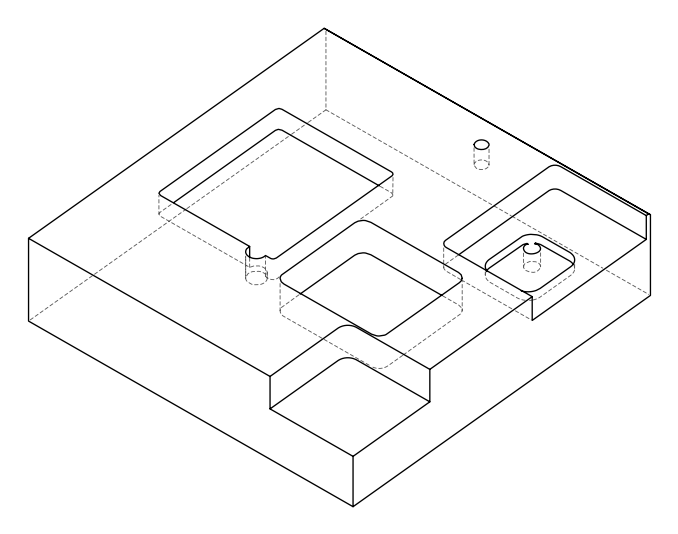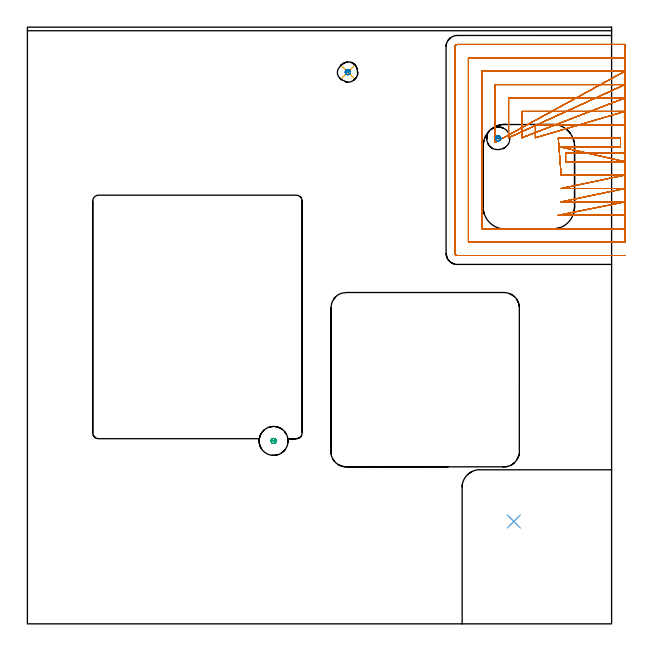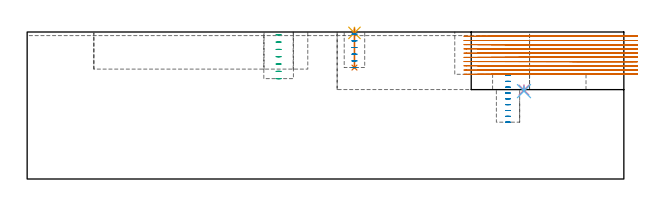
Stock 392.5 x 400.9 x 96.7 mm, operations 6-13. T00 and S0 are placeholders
(PLAN: 13 operations, 9 tool changes, 290.4 min)
(1 AREA_MILL | FG_CHAMFER_SURFACE | UGT0205_001 | 3.29 min | 1130 mm3)
(2 MILL_CORNER_NOTCH_RECTANGULAR | CORNER_NOTCH_RECTANGULAR | NXT0201_012 | Follow Part, ap 4, ae 75% | 22.78 min | 392750 mm3)
(3 MILL_RECTANGULAR_POCKET | POCKET_RECTANGULAR_STRAIGHT | NXT0201_012 | Follow Part, ap 4, ae 75% | 25.14 min | 558442 mm3)
(4 MILL_RECTANGULAR_POCKET_1 | POCKET_RECTANGULAR_STRAIGHT_1 | NXT0201_008 | Follow Part, ap 1.5, ae 75% | 175.06 min | 561471 mm3)
(5 MILL_RECTANGULAR_POCKET_2 | POCKET_RECTANGULAR_STRAIGHT_2 | UGT0201_006 | Follow Part, ap 7, ae 75% | 3.33 min | 156499 mm3)
(6 MILL_SLOT | SLOT_PARTIAL_RECTANGULAR | NXT0201_011 | Follow Part, ap 3, ae 75% | 59.16 min | 360025 mm3)
(7 MILL_BLIND_HOLE_FROM_SOLID_MATERIAL | STEP1POCKET | NXT0201_011 | Spiral | 0.6 min | 3975 mm3)
(8 MILL_BLIND_HOLE_FROM_SOLID_MATERIAL_1 | STEP1POCKET_2 | NXT0201_012 | Spiral | 0.46 min | 6148 mm3)
(9 SPOT_DRILL | STEP1POCKET_1 | NXT0321_9005460120000 | 0.04 min | 2 mm3)
(10 SPOT_DRILL_1 | STEP1POCKET_3 | NXT0321_9005460120000 | 0.03 min | 3 mm3)
(11 DRILL_BLIND_HOLE_INTO_CENTER | STEP1POCKET_1 | NXT0301_125 | 0.02 min | 10 mm3)
(12 DRILL_BLIND_HOLE_INTO_CENTER_1 | STEP1POCKET_3 | NXT0301_128 | 0.1 min | 2496 mm3)
(13 MILL_ROUGH_BLIND_HOLE_CONTOUR | STEP1POCKET_3 | NXT0201_013 | Spiral | 0.42 min | 860 mm3)
(TOOL UGT0205_001 | Chamfer Mill 20 x 3 x 45 deg. | D20 FL50 Z2)
(TOOL NXT0201_012 | ENDMILL 16mm [2P460-1600-NA 1630] | D16 FL38 Z6)
(TOOL NXT0201_008 | ENDMILL 6mm [2P460-0600-NA 1630] | D6 FL26 Z6)
(TOOL UGT0201_006 | End Mill 28 mm | D28 FL25 Z2)
(TOOL NXT0201_011 | ENDMILL 12mm [2P460-1200-NA 1630] | D12 FL38 Z6)
(TOOL NXT0321_9005460120000 | NC Spot Drill, 142deg, 12mm, Carbide, Uncoated | D12 PA142 FL30 Z2)
(TOOL NXT0301_125 | Carbide Drill 6mm [861.1-0600-018A1-GP GC34] | D6 PA150 FL18.7 Z2)
(TOOL NXT0301_128 | Carbide Drill 12mm [861.1-1200-036A1-GP GC34] | D12 PA150 FL37.4 Z2)
(TOOL NXT0201_013 | ENDMILL 10mm | D10 FL30 Z4)
(OP 6 MILL_SLOT)
G17 G21 G94 G90
T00 M6
G54
G17 G0 G90 X401.5 Y316.5 S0 M3
G43 Z106.7 H1
Z93.92
G94 G1 X398.5 F250.
X361.6 F500.
Y310.5
X398.5
X401.5 F250.
X358.605 Y320.3 F500.
X361.605 F250.
X398.5 F500.
Y326.3
X359.674
X356.674 F250.
X358.6 Y301.5 F500.
X361.6 F250.
X398.5 F500.
X401.5 F250.
X358.6 Y292.5 F500.
X361.6 F250.
X398.5 F500.
X401.5 F250.
X358.6 Y283.5 F500.
X361.6 F250.
X398.5 F500.
X401.5 F250.
X356.591 Y274.5 F500.
X359.591 F250.
X398.5 F500.
X401.5 F250.
Y335.3
X398.5
X341.3 F500.
Y329.6
Y326.6 F250.
X401.5 Y344.3 F500.
X398.5 F250.
X332.3 F500.
Y329.6
Y326.6 F250.
X401.5 Y353.3 F500.
X398.5 F250.
X323.3 F500.
Y329.6
Y326.6 F250.
X401.5 Y362.3 F500.
X398.5 F250.
X314.3 F500.
Y326.515
Y323.515 F250.
X401.5 Y371.3 F500.
X398.5 F250.
X305.3 F500.
Y265.5
X398.5
X401.5 F250.
Y380.3
X398.5
X296.3 F500.
Y256.5
X398.5
X401.5 F250.
Y389.3
X398.5
X288.8 F500.
G3 X287.3 Y387.8 R1.5
G1 Y249.
G3 X288.8 Y247.5 R1.5
G1 X398.5
X401.5 F250.
G0 Y316.5 Z91.14
G1 X398.5
X361.6 F500.
Y310.5
X398.5
X401.5 F250.
X358.605 Y320.3 F500.
X361.605 F250.
X398.5 F500.
Y326.3
X359.674
X356.674 F250.
X358.6 Y301.5 F500.
X361.6 F250.
X398.5 F500.
X401.5 F250.
X358.6 Y292.5 F500.
X361.6 F250.
X398.5 F500.
X401.5 F250.
X358.6 Y283.5 F500.
X361.6 F250.
X398.5 F500.
X401.5 F250.
X356.582 Y274.5 F500.
X359.582 F250.
X398.5 F500.
X401.5 F250.
Y335.3
X398.5
X341.3 F500.
Y329.6
Y326.6 F250.
X401.5 Y344.3 F500.
X398.5 F250.
X332.3 F500.
Y329.6
Y326.6 F250.
X401.5 Y353.3 F500.
X398.5 F250.
X323.3 F500.
Y329.6
Y326.6 F250.
X401.5 Y362.3 F500.
X398.5 F250.
X314.3 F500.
Y326.515
Y323.515 F250.
X401.5 Y371.3 F500.
X398.5 F250.
X305.3 F500.
Y265.5
X398.5
X401.5 F250.
Y380.3
X398.5
X296.3 F500.
Y256.5
X398.5
X401.5 F250.
Y389.3
X398.5
X288.8 F500.
G3 X287.3 Y387.8 R1.5
G1 Y249.
G3 X288.8 Y247.5 R1.5
G1 X398.5
X401.5 F250.
G0 Y316.5 Z88.36
G1 X398.5
X361.6 F500.
Y310.5
X398.5
X401.5 F250.
X358.605 Y320.3 F500.
X361.605 F250.
X398.5 F500.
Y326.3
X359.674
X356.674 F250.
X358.6 Y301.5 F500.
X361.6 F250.
X398.5 F500.
X401.5 F250.
X358.6 Y292.5 F500.
X361.6 F250.
X398.5 F500.
X401.5 F250.
X358.6 Y283.5 F500.
X361.6 F250.
X398.5 F500.
X401.5 F250.
X356.582 Y274.5 F500.
X359.582 F250.
X398.5 F500.
X401.5 F250.
Y335.3
X398.5
X341.3 F500.
Y329.6
Y326.6 F250.
X401.5 Y344.3 F500.
X398.5 F250.
X332.3 F500.
Y329.6
Y326.6 F250.
X401.5 Y353.3 F500.
X398.5 F250.
X323.3 F500.
Y329.6
Y326.6 F250.
X401.5 Y362.3 F500.
X398.5 F250.
X314.3 F500.
Y326.515
Y323.515 F250.
X401.5 Y371.3 F500.
X398.5 F250.
X305.3 F500.
Y265.5
X398.5
X401.5 F250.
Y380.3
X398.5
X296.3 F500.
Y256.5
X398.5
X401.5 F250.
Y389.3
X398.5
X288.8 F500.
G3 X287.3 Y387.8 R1.5
G1 Y249.
G3 X288.8 Y247.5 R1.5
G1 X398.5
X401.5 F250.
G0 Y316.5 Z85.58
G1 X398.5
X361.6 F500.
Y310.5
X398.5
X401.5 F250.
X358.605 Y320.3 F500.
X361.605 F250.
X398.5 F500.
Y326.3
X359.674
X356.674 F250.
X358.6 Y301.5 F500.
X361.6 F250.
X398.5 F500.
X401.5 F250.
X358.6 Y292.5 F500.
X361.6 F250.
X398.5 F500.
X401.5 F250.
X358.6 Y283.5 F500.
X361.6 F250.
X398.5 F500.
X401.5 F250.
X356.591 Y274.5 F500.
X359.591 F250.
X398.5 F500.
X401.5 F250.
Y335.3
X398.5
X341.3 F500.
Y329.6
Y326.6 F250.
X401.5 Y344.3 F500.
X398.5 F250.
X332.3 F500.
Y329.6
Y326.6 F250.
X401.5 Y353.3 F500.
X398.5 F250.
X323.3 F500.
Y329.6
Y326.6 F250.
X401.5 Y362.3 F500.
X398.5 F250.
X314.3 F500.
Y326.515
Y323.515 F250.
X401.5 Y371.3 F500.
X398.5 F250.
X305.3 F500.
Y265.5
X398.5
X401.5 F250.
Y380.3
X398.5
X296.3 F500.
Y256.5
X398.5
X401.5 F250.
Y389.3
X398.5
X288.8 F500.
G3 X287.3 Y387.8 R1.5
G1 Y249.
G3 X288.8 Y247.5 R1.5
G1 X398.5
X401.5 F250.
G0 Y316.5 Z82.8
G1 X398.5
X361.6 F500.
Y310.5
X398.5
X401.5 F250.
X358.605 Y320.3 F500.
X361.605 F250.
X398.5 F500.
Y326.3
X359.674
X356.674 F250.
X358.6 Y301.5 F500.
X361.6 F250.
X398.5 F500.
X401.5 F250.
X358.6 Y292.5 F500.
X361.6 F250.
X398.5 F500.
X401.5 F250.
X358.6 Y283.5 F500.
X361.6 F250.
X398.5 F500.
X401.5 F250.
X356.591 Y274.5 F500.
X359.591 F250.
X398.5 F500.
X401.5 F250.
Y335.3
X398.5
X341.3 F500.
Y329.6
Y326.6 F250.
X401.5 Y344.3 F500.
X398.5 F250.
X332.3 F500.
Y329.6
Y326.6 F250.
X401.5 Y353.3 F500.
X398.5 F250.
X323.3 F500.
Y329.6
Y326.6 F250.
X401.5 Y362.3 F500.
X398.5 F250.
X314.3 F500.
Y326.515
Y323.515 F250.
X401.5 Y371.3 F500.
X398.5 F250.
X305.3 F500.
Y265.5
X398.5
X401.5 F250.
Y380.3
X398.5
X296.3 F500.
Y256.5
X398.5
X401.5 F250.
Y389.3
X398.5
X288.8 F500.
G3 X287.3 Y387.8 R1.5
G1 Y249.
G3 X288.8 Y247.5 R1.5
G1 X398.5
X401.5 F250.
G0 Y316.5 Z80.02
G1 X398.5
X361.6 F500.
Y310.5
X398.5
X401.5 F250.
X358.605 Y320.3 F500.
X361.605 F250.
X398.5 F500.
Y326.3
X359.674
X356.674 F250.
X358.6 Y301.5 F500.
X361.6 F250.
X398.5 F500.
X401.5 F250.
X358.6 Y292.5 F500.
X361.6 F250.
X398.5 F500.
X401.5 F250.
X358.6 Y283.5 F500.
X361.6 F250.
X398.5 F500.
X401.5 F250.
X356.587 Y274.5 F500.
X359.587 F250.
X398.5 F500.
X401.5 F250.
Y335.3
X398.5
X341.3 F500.
Y329.6
Y326.6 F250.
X401.5 Y344.3 F500.
X398.5 F250.
X332.3 F500.
Y329.6
Y326.6 F250.
X401.5 Y353.3 F500.
X398.5 F250.
X323.3 F500.
Y329.6
Y326.6 F250.
X401.5 Y362.3 F500.
X398.5 F250.
X314.3 F500.
Y326.515
Y323.515 F250.
X401.5 Y371.3 F500.
X398.5 F250.
X305.3 F500.
Y265.5
X398.5
X401.5 F250.
Y380.3
X398.5
X296.3 F500.
Y256.5
X398.5
X401.5 F250.
Y389.3
X398.5
X288.8 F500.
G3 X287.3 Y387.8 R1.5
G1 Y249.
G3 X288.8 Y247.5 R1.5
G1 X398.5
X401.5 F250.
G0 Y316.5 Z77.24
G1 X398.5
X361.6 F500.
Y310.5
X398.5
X401.5 F250.
X358.605 Y320.3 F500.
X361.605 F250.
X398.5 F500.
Y326.3
X359.673
X356.673 F250.
X358.6 Y301.5 F500.
X361.6 F250.
X398.5 F500.
X401.5 F250.
X358.6 Y292.5 F500.
X361.6 F250.
X398.5 F500.
X401.5 F250.
X358.6 Y283.5 F500.
X361.6 F250.
X398.5 F500.
X401.5 F250.
X356.587 Y274.5 F500.
X359.587 F250.
X398.5 F500.
X401.5 F250.
Y335.3
X398.5
X341.3 F500.
Y329.6
Y326.6 F250.
X401.5 Y344.3 F500.
X398.5 F250.
X332.3 F500.
Y329.6
Y326.6 F250.
X401.5 Y353.3 F500.
X398.5 F250.
X323.3 F500.
Y329.6
Y326.6 F250.
X401.5 Y362.3 F500.
X398.5 F250.
X314.3 F500.
Y326.515
Y323.515 F250.
X401.5 Y371.3 F500.
X398.5 F250.
X305.3 F500.
Y265.5
X398.5
X401.5 F250.
Y380.3
X398.5
X296.3 F500.
Y256.5
X398.5
X401.5 F250.
Y389.3
X398.5
X288.8 F500.
G3 X287.3 Y387.8 R1.5
G1 Y249.
G3 X288.8 Y247.5 R1.5
G1 X398.5
X401.5 F250.
G0 Y316.5 Z74.46
G1 X398.5
X361.6 F500.
Y310.5
X398.5
X401.5 F250.
X358.605 Y320.3 F500.
X361.605 F250.
X398.5 F500.
Y326.3
X359.673
X356.673 F250.
X358.6 Y301.5 F500.
X361.6 F250.
X398.5 F500.
X401.5 F250.
X358.6 Y292.5 F500.
X361.6 F250.
X398.5 F500.
X401.5 F250.
X358.6 Y283.5 F500.
X361.6 F250.
X398.5 F500.
X401.5 F250.
X356.591 Y274.5 F500.
X359.591 F250.
X398.5 F500.
X401.5 F250.
Y335.3
X398.5
X341.3 F500.
Y329.6
Y326.6 F250.
X401.5 Y344.3 F500.
X398.5 F250.
X332.3 F500.
Y329.6
Y326.6 F250.
X401.5 Y353.3 F500.
X398.5 F250.
X323.3 F500.
Y329.6
Y326.6 F250.
X401.5 Y362.3 F500.
X398.5 F250.
X314.3 F500.
Y326.515
Y323.515 F250.
X401.5 Y371.3 F500.
X398.5 F250.
X305.3 F500.
Y265.5
X398.5
X401.5 F250.
Y380.3
X398.5
X296.3 F500.
Y256.5
X398.5
X401.5 F250.
Y389.3
X398.5
X288.8 F500.
G3 X287.3 Y387.8 R1.5
G1 Y249.
G3 X288.8 Y247.5 R1.5
G1 X398.5
X401.5 F250.
G0 Y316.5 Z71.68
G1 X398.5
X361.6 F500.
Y310.5
X398.5
X401.5 F250.
X358.605 Y320.3 F500.
X361.605 F250.
X398.5 F500.
Y326.3
X359.674
X356.674 F250.
X358.6 Y301.5 F500.
X361.6 F250.
X398.5 F500.
X401.5 F250.
X358.6 Y292.5 F500.
X361.6 F250.
X398.5 F500.
X401.5 F250.
X358.6 Y283.5 F500.
X361.6 F250.
X398.5 F500.
X401.5 F250.
X356.591 Y274.5 F500.
X359.591 F250.
X398.5 F500.
X401.5 F250.
Y335.3
X398.5
X341.3 F500.
Y329.6
Y326.6 F250.
X401.5 Y344.3 F500.
X398.5 F250.
X332.3 F500.
Y329.6
Y326.6 F250.
X401.5 Y353.3 F500.
X398.5 F250.
X323.3 F500.
Y329.6
Y326.6 F250.
X401.5 Y362.3 F500.
X398.5 F250.
X314.3 F500.
Y326.515
Y323.515 F250.
X401.5 Y371.3 F500.
X398.5 F250.
X305.3 F500.
Y265.5
X398.5
X401.5 F250.
Y380.3
X398.5
X296.3 F500.
Y256.5
X398.5
X401.5 F250.
Y389.3
X398.5
X288.8 F500.
G3 X287.3 Y387.8 R1.5
G1 Y249.
G3 X288.8 Y247.5 R1.5
G1 X398.5
X401.5 F250.
G0 Y316.5 Z68.9
G1 X398.5
X361.6 F500.
Y310.5
X398.5
X401.5 F250.
X358.605 Y320.3 F500.
X361.605 F250.
X398.5 F500.
Y326.3
X359.674
X356.674 F250.
X358.6 Y301.5 F500.
X361.6 F250.
X398.5 F500.
X401.5 F250.
X358.6 Y292.5 F500.
X361.6 F250.
X398.5 F500.
X401.5 F250.
X358.6 Y283.5 F500.
X361.6 F250.
X398.5 F500.
X401.5 F250.
X356.591 Y274.5 F500.
X359.591 F250.
X398.5 F500.
X401.5 F250.
Y335.3
X398.5
X341.3 F500.
Y329.6
Y326.6 F250.
X401.5 Y344.3 F500.
X398.5 F250.
X332.3 F500.
Y329.6
Y326.6 F250.
X401.5 Y353.3 F500.
X398.5 F250.
X323.3 F500.
Y329.6
Y326.6 F250.
X401.5 Y362.3 F500.
X398.5 F250.
X314.3 F500.
Y326.515
Y323.515 F250.
X401.5 Y371.3 F500.
X398.5 F250.
X305.3 F500.
Y265.5
X398.5
X401.5 F250.
Y380.3
X398.5
X296.3 F500.
Y256.5
X398.5
X401.5 F250.
Y389.3
X398.5
X288.8 F500.
G3 X287.3 Y387.8 R1.5
G1 Y249.
G3 X288.8 Y247.5 R1.5
G1 X398.5
X401.5 F250.
G0 Z106.7
M5
M2
(OP 7 MILL_BLIND_HOLE_FROM_SOLID_MATERIAL)
G17 G21 G94 G90
T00 M6
G54
G17 G0 G90 X316.3 Y326.2 S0 M3
G43 Z106.7 H1
Z68.067
G94 G3 X317.061 Y327.139 R0.778 F250.
X315.947 Y327.863 R0.939
X314.637 Y325.847 R1.7
X315.947 Y327.863 R-1.7
X315.292 Y326.855 R0.85
X316.3 Y326.2 R0.85
G0 Z64.233
G3 X317.061 Y327.139 R0.778
X315.947 Y327.863 R0.939
X314.637 Y325.847 R1.7
X315.947 Y327.863 R-1.7
X315.292 Y326.855 R0.85
X316.3 Y326.2 R0.85
G0 Z60.4
G3 X317.061 Y327.139 R0.778
X315.947 Y327.863 R0.939
X314.637 Y325.847 R1.7
X315.947 Y327.863 R-1.7
X315.292 Y326.855 R0.85
X316.3 Y326.2 R0.85
G0 Z56.567
G3 X317.061 Y327.139 R0.778
X315.947 Y327.863 R0.939
X314.637 Y325.847 R1.7
X315.947 Y327.863 R-1.7
X315.292 Y326.855 R0.85
X316.3 Y326.2 R0.85
G0 Z52.733
G3 X317.061 Y327.139 R0.778
X315.947 Y327.863 R0.939
X314.637 Y325.847 R1.7
X315.947 Y327.863 R-1.7
X315.292 Y326.855 R0.85
X316.3 Y326.2 R0.85
G0 Z48.9
G3 X317.061 Y327.139 R0.778
X315.947 Y327.863 R0.939
X314.637 Y325.847 R1.7
X315.947 Y327.863 R-1.7
X315.292 Y326.855 R0.85
X316.3 Y326.2 R0.85
G0 Z45.067
G3 X317.061 Y327.139 R0.778
X315.947 Y327.863 R0.939
X314.637 Y325.847 R1.7
X315.947 Y327.863 R-1.7
X315.292 Y326.855 R0.85
X316.3 Y326.2 R0.85
G0 Z41.233
G3 X317.061 Y327.139 R0.778
X315.947 Y327.863 R0.939
X314.637 Y325.847 R1.7
X315.947 Y327.863 R-1.7
X315.292 Y326.855 R0.85
X316.3 Y326.2 R0.85
G0 Z37.4
G3 X317.061 Y327.139 R0.778
X315.947 Y327.863 R0.939
X314.637 Y325.847 R1.7
X315.947 Y327.863 R-1.7
X315.292 Y326.855 R0.85
X316.3 Y326.2 R0.85
G0 Z106.7
M5
M2
(OP 8 MILL_BLIND_HOLE_FROM_SOLID_MATERIAL_1)
G17 G21 G94 G90
T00 M6
G54
G17 G0 G90 X165.4 Y122.9 S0 M3
G43 Z106.7 H1
Z94.886
G94 G3 X166.25 Y123.75 R0.85 F250.
X165.4 Y124.6 R0.85
X163.7 Y122.9 R1.7
X165.4 Y124.6 R-1.7
X164.55 Y123.75 R0.85
X165.4 Y122.9 R0.85
G0 Z90.071
G3 X166.25 Y123.75 R0.85
X165.4 Y124.6 R0.85
X163.7 Y122.9 R1.7
X165.4 Y124.6 R-1.7
X164.55 Y123.75 R0.85
X165.4 Y122.9 R0.85
G0 Z85.257
G3 X166.25 Y123.75 R0.85
X165.4 Y124.6 R0.85
X163.7 Y122.9 R1.7
X165.4 Y124.6 R-1.7
X164.55 Y123.75 R0.85
X165.4 Y122.9 R0.85
G0 Z80.443
G3 X166.25 Y123.75 R0.85
X165.4 Y124.6 R0.85
X163.7 Y122.9 R1.7
X165.4 Y124.6 R-1.7
X164.55 Y123.75 R0.85
X165.4 Y122.9 R0.85
G0 Z75.629
G3 X166.25 Y123.75 R0.85
X165.4 Y124.6 R0.85
X163.7 Y122.9 R1.7
X165.4 Y124.6 R-1.7
X164.55 Y123.75 R0.85
X165.4 Y122.9 R0.85
G0 Z70.814
G3 X166.25 Y123.75 R0.85
X165.4 Y124.6 R0.85
X163.7 Y122.9 R1.7
X165.4 Y124.6 R-1.7
X164.55 Y123.75 R0.85
X165.4 Y122.9 R0.85
G0 Z66.
G3 X166.25 Y123.75 R0.85
X165.4 Y124.6 R0.85
X163.7 Y122.9 R1.7
X165.4 Y124.6 R-1.7
X164.55 Y123.75 R0.85
X165.4 Y122.9 R0.85
G0 Z106.7
M5
M2
(OP 9 SPOT_DRILL)
G17 G21 G94 G90
T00 M6
G54
G17 G0 G90 X326.8 Y68.8 S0 M3
G43 Z106.7 H0
G94 G81 G98 Z58.542 F250. R61.8
G80
M5
M2
(OP 10 SPOT_DRILL_1)
G17 G21 G94 G90
T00 M6
G54
G17 G0 G90 X215.3 Y370.7 S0 M3
G43 Z106.7 H0
G94 G81 G98 Z96.119 F250. R99.7
G80
M5
M2
(OP 11 DRILL_BLIND_HOLE_INTO_CENTER)
G17 G21 G94 G90
T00 M6
G54
G17 G0 G90 X326.8 Y68.8 S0 M3
G43 Z106.7 H1
G94 G81 G98 Z57.8 F250. R60.8
G80
M5
M2
(OP 12 DRILL_BLIND_HOLE_INTO_CENTER_1)
G17 G21 G94 G90
T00 M6
G54
G17 G0 G90 X215.3 Y370.7 S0 M3
G43 Z106.7 H1
G94 G81 G98 Z73.3 F250. R98.7
G80
M5
M2
(OP 13 MILL_ROUGH_BLIND_HOLE_CONTOUR)
G17 G21 G94 G90
T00 M6
G54
G17 G0 G90 X215.3 Y370.7 S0 M3
G43 Z106.7 H0
Z95.3
G94 G3 X215.891 Y371.859 R0.73 F250.
X214.271 Y372.116 R1.159
X213.884 Y369.671 R1.75
X214.271 Y372.116 R-1.75
X214.078 Y370.894 R0.875
X215.3 Y370.7 R0.875
G0 Z90.9
G3 X215.891 Y371.859 R0.73
X214.271 Y372.116 R1.159
X213.884 Y369.671 R1.75
X214.271 Y372.116 R-1.75
X214.078 Y370.894 R0.875
X215.3 Y370.7 R0.875
G0 Z86.5
G3 X215.891 Y371.859 R0.73
X214.271 Y372.116 R1.159
X213.884 Y369.671 R1.75
X214.271 Y372.116 R-1.75
X214.078 Y370.894 R0.875
X215.3 Y370.7 R0.875
G0 Z82.1
G3 X215.891 Y371.859 R0.73
X214.271 Y372.116 R1.159
X213.884 Y369.671 R1.75
X214.271 Y372.116 R-1.75
X214.078 Y370.894 R0.875
X215.3 Y370.7 R0.875
G0 Z77.7
G3 X215.891 Y371.859 R0.73
X214.271 Y372.116 R1.159
X213.884 Y369.671 R1.75
X214.271 Y372.116 R-1.75
X214.078 Y370.894 R0.875
X215.3 Y370.7 R0.875
G0 Z73.3
G3 X215.891 Y371.859 R0.73
X214.271 Y372.116 R1.159
X213.884 Y369.671 R1.75
X214.271 Y372.116 R-1.75
X214.078 Y370.894 R0.875
X215.3 Y370.7 R0.875
G0 Z106.7
M5
M2
